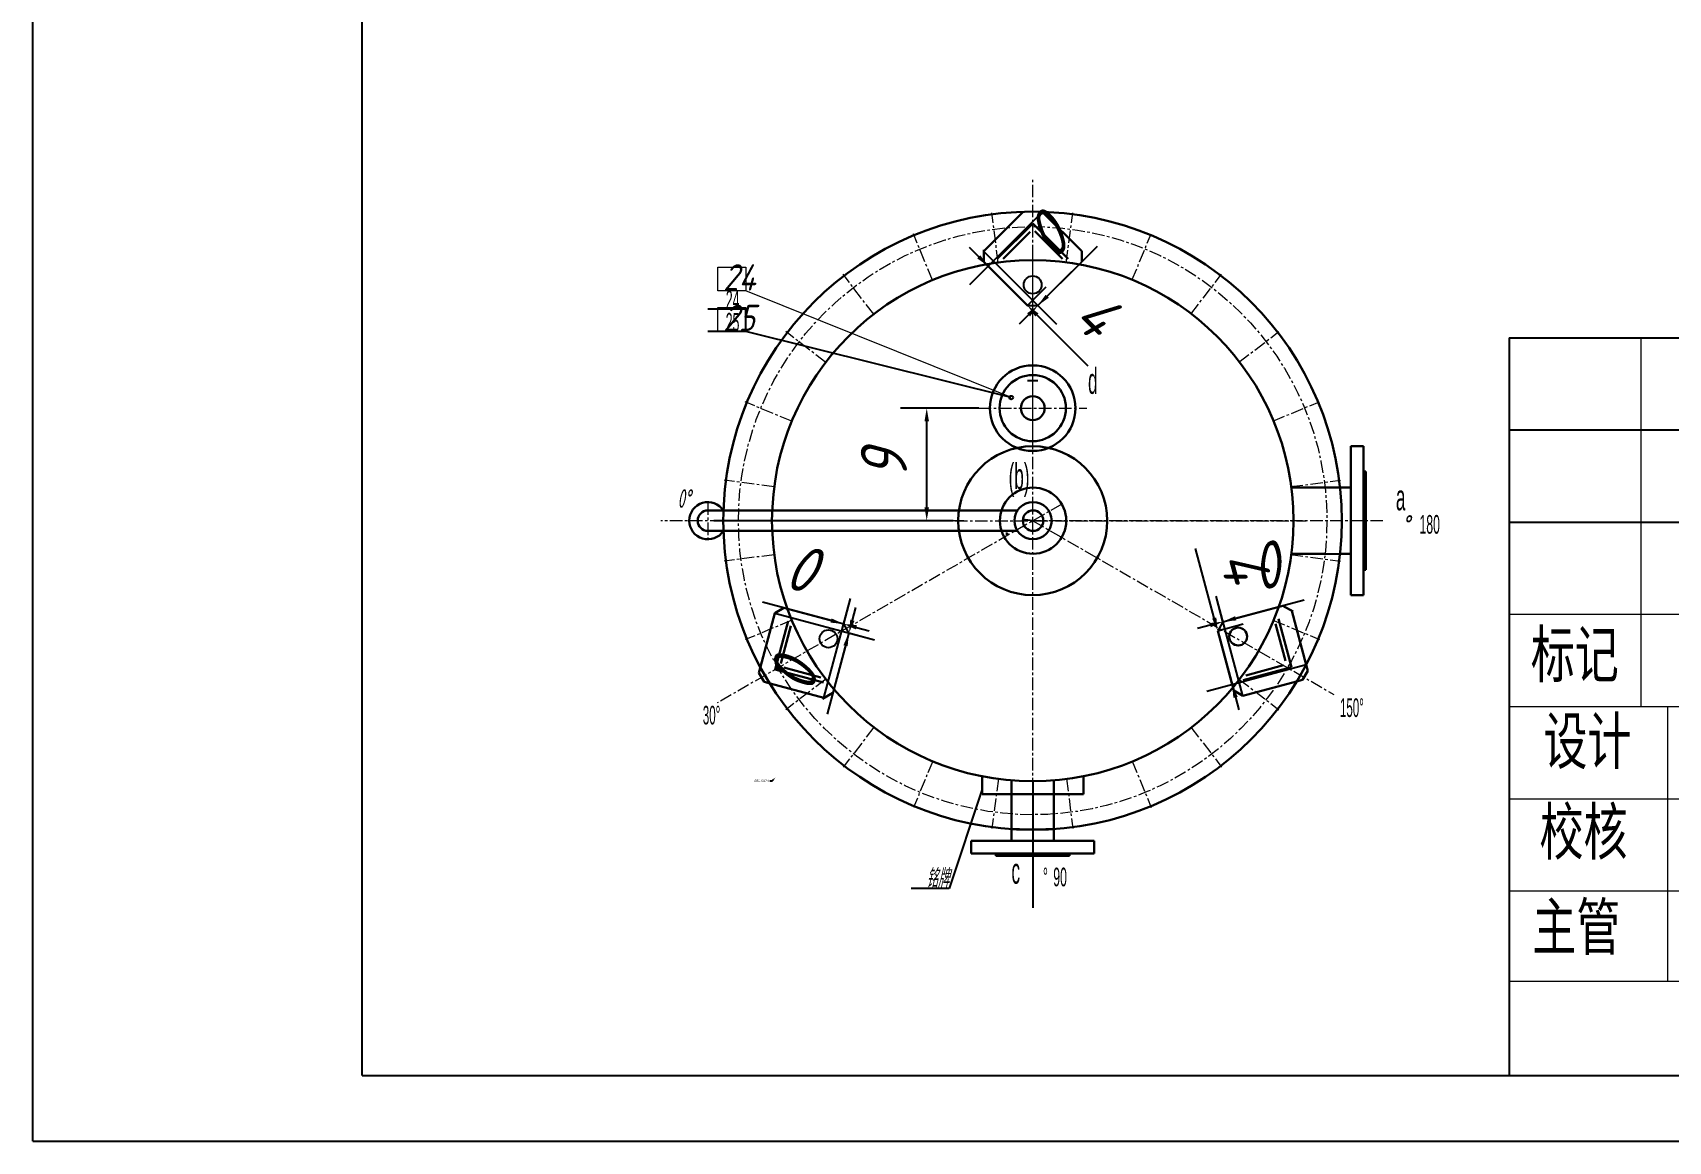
# Model space of a CAD drawing. Header units: millimetres. Extents: x -186 to 111, y -320 to -110.
# Drawn here: x -186.4 to -62.3, y -320 to -235.9 of the extents above; entities that cross this region are included whole.
import ezdxf
from ezdxf import colors
from ezdxf.entities.mleader import LeaderData, LeaderLine
from ezdxf.math import Vec2, Vec3

# ---------------------------------------------------------------- set-up
doc = ezdxf.new("R2010")
doc.units = ezdxf.units.MM
doc.linetypes.add('CENTER', pattern=[50.8, 31.75, -6.35, 6.35, -6.35])
for name, color, linetype, lineweight in [('中心线', 1, 'CENTER', 15), ('构筑物', 2, 'Continuous', 30), ('标注线', 3, 'Continuous', 15)]:
    doc.layers.add(name, color=color, linetype=linetype, lineweight=lineweight)
doc.styles.get("Standard").update_dxf_attribs({"font": 'arial.ttf'})
doc.styles.add('仿宋', font='', dxfattribs={"width": 0.7})
doc.styles.add('工程字', font='gbeitc.shx', dxfattribs={"height": 1.7, "bigfont": 'gbcbig.shx'})
doc.styles.add('机械', font='gbeitc.shx', dxfattribs={"bigfont": 'gbcbig.shx'})
doc.styles.get('仿宋').set_extended_font_data('FangSong')
doc.dimstyles.get("Standard").update_dxf_attribs({"dimtxt": 0.18, "dimasz": 0.18, "dimexe": 0.18, "dimexo": 0.0625, "dimgap": 0.09, "dimtad": 0, "dimtih": 1, "dimtoh": 1, "dimdec": 4, "dimzin": 0, "dimdsep": 46, "dimtxsty": 'Standard', "dimcen": 0.09, "dimadec": 0, "dimazin": 0, "dimtfac": 1, "dimtdec": 4, "dimtofl": 0, "dimtmove": 0, "dimatfit": 3, "dimfxl": 1, "dimtolj": 1, "dimtzin": 0, "dimarcsym": 0})
doc.dimstyles.new('机械标注', dxfattribs={"dimtxt": 3.5, "dimasz": 3, "dimexe": 2, "dimexo": 0, "dimgap": 1.5, "dimtad": 1, "dimdec": 0, "dimdsep": 46, "dimtxsty": '工程字', "dimcen": 2.5, "dimadec": 0, "dimazin": 0, "dimtfac": 1, "dimtdec": 0, "dimtmove": 0, "dimatfit": 3, "dimfxl": 1, "dimarcsym": 0})

# ---------------------------------------------------------------- blocks, each defined once
blk = doc.blocks.new('*D271')
at = {"layer": 'Defpoints', "color": 0, "transparency": 16777216}
blk.add_point((-75.65, -273.63), dxfattribs=at)
blk.add_point((-75.65, -273.63), dxfattribs=at)
blk.add_point((-75.65, -273.63), dxfattribs=at)
blk.add_point((-75.65, -273.63), dxfattribs=at)
blk.add_point((-75.65, -273.63), dxfattribs=at)
blk = doc.blocks.new('*D281')
at = {"layer": 'Defpoints', "color": 0, "transparency": 16777216}
for p in [(-118.55, -264.35), (-114.61, -264.35), (-134.7, -272.89)]:
    blk.add_point(p, dxfattribs=at)
at = {"layer": '标注线', "color": 0, "lineweight": -2, "transparency": 16777216}
for p, q in [((-114.61, -264.35), (-120.55, -264.35)), ((-118.55, -271.89), (-118.55, -265.35)), ((-134.7, -272.89), (-116.55, -272.89))]:
    blk.add_line(p, q, dxfattribs=at)
at = {"layer": '标注线', "color": 0, "transparency": 16777216}
for points in [[(-118.72, -265.35), (-118.38, -265.35), (-118.55, -264.35)], [(-118.72, -271.89), (-118.38, -271.89), (-118.55, -272.89)]]:
    blk.add_solid(points, dxfattribs=at)
at = {"layer": '标注线', "color": 0, "transparency": 16777216, "insert": (-121.8, -268.62), "char_height": 3.5, "attachment_point": 5, "rotation": 90, "style": '工程字'}
blk.add_mtext('9', dxfattribs=at)
blk = doc.blocks.new('*D282')
at = {"layer": 'Defpoints', "color": 0, "transparency": 16777216}
for p in [(-109.78, -249.45), (-110.91, -256.56), (-110.91, -256.56)]:
    blk.add_point(p, dxfattribs=at)
at = {"layer": '标注线', "color": 0, "lineweight": -2, "transparency": 16777216}
for p, q in [((-109.78, -249.45), (-115.31, -254.98)), ((-114.61, -252.86), (-115.31, -252.16)), ((-113.9, -253.57), (-110.91, -256.56)), ((-110.91, -256.56), (-109.49, -255.15)), ((-110.2, -257.27), (-106.34, -261.13))]:
    blk.add_line(p, q, dxfattribs=at)
at = {"layer": '标注线', "color": 0, "transparency": 16777216}
for points in [[(-114.49, -252.74), (-114.72, -252.98), (-113.9, -253.57)], [(-110.08, -257.15), (-110.32, -257.39), (-110.91, -256.56)]]:
    blk.add_solid(points, dxfattribs=at)
at = {"layer": '标注线', "color": 0, "transparency": 16777216, "insert": (-105.62, -257.25), "char_height": 3.5, "attachment_point": 5, "rotation": 315, "style": '工程字'}
blk.add_mtext('4', dxfattribs=at)
blk = doc.blocks.new('*D283')
at = {"layer": 'Defpoints', "color": 0, "transparency": 16777216}
for p in [(-114.23, -252.45), (-110.12, -256.56), (-110.12, -256.56)]:
    blk.add_point(p, dxfattribs=at)
at = {"layer": '标注线', "color": 0, "lineweight": -2, "transparency": 16777216}
for p, q in [((-114.23, -252.45), (-108.7, -257.97)), ((-109.41, -255.85), (-105.6, -252.05)), ((-110.12, -256.56), (-111.53, -255.15)), ((-110.12, -256.56), (-110.12, -256.56)), ((-110.82, -257.27), (-111.53, -257.97))]:
    blk.add_line(p, q, dxfattribs=at)
at = {"layer": '标注线', "color": 0, "transparency": 16777216}
for points in [[(-110.94, -257.15), (-110.71, -257.39), (-110.12, -256.56)], [(-109.53, -255.74), (-109.29, -255.97), (-110.12, -256.56)]]:
    blk.add_solid(points, dxfattribs=at)
at = {"layer": '标注线', "color": 0, "transparency": 16777216, "insert": (-109.45, -251.3), "char_height": 3.5, "attachment_point": 5, "rotation": 45, "style": '工程字'}
blk.add_mtext('0', dxfattribs=at)
blk = doc.blocks.new('*D284')
at = {"color": 0, "lineweight": -2, "transparency": 16777216}
for p, q in [((-112.56, -273.88), (-112.38, -273.88)), ((-112.47, -273.97), (-112.47, -273.79)), ((-130.45, -292.64), (-130.27, -292.64)), ((-130.27, -292.64), (-130.15, -292.51))]:
    blk.add_line(p, q, dxfattribs=at)
at = {"color": 0, "transparency": 16777216}
blk.add_solid([(-130.17, -292.49), (-130.12, -292.53), (-130.02, -292.38)], dxfattribs=at)
at = {"layer": 'Defpoints', "color": 0, "transparency": 16777216}
for p in [(-94.91, -255.38), (-130.02, -292.38)]:
    blk.add_point(p, dxfattribs=at)
at = {"color": 0, "transparency": 16777216, "insert": (-131.08, -292.64), "char_height": 0.18, "attachment_point": 5}
blk.add_mtext('\\A1;∅51.0074', dxfattribs=at)
blk = doc.blocks.new('*D285')
at = {"layer": 'Defpoints', "color": 0, "transparency": 16777216}
for p in [(-124.85, -280.73), (-124.85, -280.73), (-126.35, -286.35)]:
    blk.add_point(p, dxfattribs=at)
at = {"layer": '标注线', "color": 0, "lineweight": -2, "transparency": 16777216}
for p, q in [((-125.81, -280.47), (-131.01, -279.07)), ((-126.35, -286.35), (-124.33, -278.8)), ((-124.85, -280.73), (-124.33, -278.8)), ((-124.85, -280.73), (-124.85, -280.73)), ((-123.88, -280.99), (-122.91, -281.25))]:
    blk.add_line(p, q, dxfattribs=at)
at = {"layer": '标注线', "color": 0, "transparency": 16777216}
for points in [[(-125.77, -280.31), (-125.85, -280.63), (-124.85, -280.73)], [(-123.84, -280.83), (-123.92, -281.15), (-124.85, -280.73)]]:
    blk.add_solid(points, dxfattribs=at)
at = {"layer": '标注线', "color": 0, "transparency": 16777216, "insert": (-128.05, -276.5), "char_height": 3.5, "attachment_point": 5, "rotation": 345, "style": '工程字'}
blk.add_mtext('0', dxfattribs=at)
blk = doc.blocks.new('*D286')
at = {"layer": 'Defpoints', "color": 0, "transparency": 16777216}
for p in [(-130.07, -279.91), (-124.45, -281.41), (-124.45, -281.41)]:
    blk.add_point(p, dxfattribs=at)
at = {"layer": '标注线', "color": 0, "lineweight": -2, "transparency": 16777216}
for p, q in [((-130.07, -279.91), (-122.52, -281.93)), ((-124.19, -280.45), (-123.93, -279.48)), ((-124.45, -281.41), (-122.52, -281.93)), ((-124.45, -281.41), (-124.45, -281.41)), ((-124.71, -282.38), (-126.1, -287.58))]:
    blk.add_line(p, q, dxfattribs=at)
at = {"layer": '标注线', "color": 0, "transparency": 16777216}
for points in [[(-124.87, -282.34), (-124.55, -282.42), (-124.45, -281.41)], [(-124.35, -280.4), (-124.03, -280.49), (-124.45, -281.41)]]:
    blk.add_solid(points, dxfattribs=at)
at = {"layer": '标注线', "color": 0, "transparency": 16777216, "insert": (-128.67, -284.62), "char_height": 3.5, "attachment_point": 5, "rotation": 75, "style": '工程字'}
blk.add_mtext('0', dxfattribs=at)
blk = doc.blocks.new('*D287')
at = {"layer": 'Defpoints', "color": 0, "transparency": 16777216}
for p in [(-96.48, -281.25), (-96.48, -281.25), (-89.76, -283.83)]:
    blk.add_point(p, dxfattribs=at)
at = {"layer": '标注线', "color": 0, "lineweight": -2, "transparency": 16777216}
for p, q in [((-96.74, -280.28), (-98.15, -275.01)), ((-96.48, -281.25), (-94.55, -280.73)), ((-95.38, -285.33), (-96.48, -281.25)), ((-89.76, -283.83), (-97.31, -285.85)), ((-95.12, -286.3), (-94.87, -287.26))]:
    blk.add_line(p, q, dxfattribs=at)
at = {"layer": '标注线', "color": 0, "transparency": 16777216}
for points in [[(-96.58, -280.24), (-96.9, -280.32), (-96.48, -281.25)], [(-94.96, -286.26), (-95.29, -286.34), (-95.38, -285.33)]]:
    blk.add_solid(points, dxfattribs=at)
at = {"layer": '标注线', "color": 0, "transparency": 16777216, "insert": (-94.43, -276.32), "char_height": 3.5, "attachment_point": 5, "rotation": 285, "style": '工程字'}
blk.add_mtext('4', dxfattribs=at)
blk = doc.blocks.new('*D288')
at = {"layer": 'Defpoints', "color": 0, "transparency": 16777216}
for p in [(-96.08, -280.56), (-96.08, -280.56), (-94.58, -286.18)]:
    blk.add_point(p, dxfattribs=at)
at = {"layer": '标注线', "color": 0, "lineweight": -2, "transparency": 16777216}
for p, q in [((-94.58, -286.18), (-96.6, -278.63)), ((-96.08, -280.56), (-96.6, -278.63)), ((-95.12, -280.3), (-89.91, -278.91)), ((-97.05, -280.82), (-98.01, -281.08)), ((-96.08, -280.56), (-96.08, -280.56))]:
    blk.add_line(p, q, dxfattribs=at)
at = {"layer": '标注线', "color": 0, "transparency": 16777216}
for points in [[(-95.16, -280.14), (-95.07, -280.46), (-96.08, -280.56)], [(-97.09, -280.66), (-97.01, -280.98), (-96.08, -280.56)]]:
    blk.add_solid(points, dxfattribs=at)
at = {"layer": '标注线', "color": 0, "transparency": 16777216, "insert": (-92.87, -276.34), "char_height": 3.5, "attachment_point": 5, "rotation": 15, "style": '工程字'}
blk.add_mtext('0', dxfattribs=at)
blk = doc.blocks.new('设备编号')
at = {"layer": '标注线', "transparency": 16777216}
blk.add_lwpolyline([(0, 1.82), (2.14, 1.82), (2.14, 0), (0, 0)], close=True, dxfattribs=at)
at = {"layer": '标注线', "transparency": 16777216, "style": '机械'}
blk.add_attdef('1', (0.41, 0.03), '', height=2, dxfattribs=at)

msp = doc.modelspace()

# ---------------------------------------------------------------- linework, layer by layer
for p, q in [((-186.36803, -320), (-186.36803, -110)), ((-161.36803, -315), (-161.36803, -115)), ((-106.7916, -253.23637), (-110.11585, -256.56063)), ((-110.90691, -256.56063), (-110.11045, -256.56063)), ((-132.27067, -256.83594), (-135.15239, -256.83594)), ((-132.27067, -258.53107), (-132.27067, -256.83594)), ((-132.27067, -258.53107), (-135.15239, -258.53107)), ((-112.14107, -263.54581), (-132.27067, -258.53107)), ((-74.36803, -259), (-74.36803, -315)), ((-74.36803, -259), (105.63197, -259)), ((-110.90691, -262.24882), (-110.11585, -262.24882)), ((-74.36803, -266), (5.63197, -266)), ((-116.11453, -272.16248), (-116.47586, -272.11491)), ((-110.51138, -272.90015), (-111.25443, -272.80232)), ((-74.36803, -273), (5.63197, -273)), ((-88.33432, -275.40629), (-87.19735, -275.40629)), ((-129.38622, -279.51061), (-124.84521, -280.72737)), ((-96.08233, -280.56086), (-91.54133, -279.3441)), ((-124.44968, -281.41245), (-125.66644, -285.95346)), ((-124.44968, -281.41245), (-124.84791, -280.72269)), ((-96.08233, -280.56086), (-96.48056, -281.25062)), ((-110.51138, -292.67647), (-110.51138, -302.28218)), ((-114.35706, -293.27894), (-116.85394, -300.81175)), ((-116.85394, -300.81175), (-119.73565, -300.81175)), ((-161.36803, -315), (105.63197, -315)), ((-186.36803, -320), (110.63197, -320))]:
    msp.add_line(p, q)
at = {"lineweight": 15}
for p, q in [((-64.36803, -259), (-64.36803, -287)), ((-74.36803, -280), (5.63197, -280)), ((-74.36803, -287), (5.63197, -287)), ((-62.36803, -287), (-62.36803, -307.83391)), ((-74.36803, -294), (5.63197, -294)), ((-74.36803, -301), (5.63197, -301)), ((-74.36803, -307.83391), (5.63199, -307.83391))]:
    msp.add_line(p, q, dxfattribs=at)
for centre, radius in [((-110.51137, -254.99161), 0.67805), ((-112.14107, -263.54581), 0.14126), ((-126.00626, -281.85442), 0.67805)]:
    msp.add_circle(centre, radius)
at = {"layer": '中心线', "ltscale": 0.03}
for p, q in [((-110.51138, -266.62785), (-110.51138, -247.02198)), ((-113.12145, -253.31246), (-113.62079, -249.51958)), ((-107.96594, -253.31126), (-107.46659, -249.51837)), ((-118.10097, -254.64797), (-119.56498, -251.11356)), ((-102.98578, -254.64444), (-101.52179, -251.11003)), ((-110.51138, -293.37461), (-110.51138, -252.15669)), ((-122.56517, -257.22676), (-124.89406, -254.1917)), ((-98.52038, -257.22116), (-96.19149, -254.18609)), ((-126.20982, -260.87311), (-129.24488, -258.54422)), ((-94.87403, -260.8658), (-91.83897, -258.53691)), ((-128.78653, -265.33851), (-132.32094, -263.87451)), ((-92.29524, -265.33), (-88.76083, -263.866)), ((-114.60794, -264.34895), (-106.41484, -264.34895)), ((-130.11972, -270.31866), (-133.9126, -269.81932)), ((-90.95974, -270.30953), (-87.16685, -269.81019)), ((-135.1472, -271.50752), (-135.1472, -274.27618)), ((-108.3051, -271.63465), (-134.44558, -286.72685)), ((-115.74486, -272.89185), (-138.73035, -272.89185)), ((-134.69516, -272.89185), (-89.76706, -272.89186)), ((-83.94196, -272.89185), (-110.51139, -272.89185)), ((-110.51138, -272.89185), (-87.65829, -286.08609)), ((-130.11851, -275.47417), (-133.9114, -275.97351)), ((-90.95853, -275.46504), (-87.16565, -275.96438)), ((-128.78301, -280.4537), (-132.31742, -281.9177)), ((-92.29172, -280.44519), (-88.75731, -281.90919)), ((-126.20422, -284.9179), (-129.23928, -287.24679)), ((-94.86843, -284.91059), (-91.83337, -287.23948)), ((-122.55787, -288.56255), (-124.88675, -291.59761)), ((-98.51308, -288.55694), (-96.18419, -291.592)), ((-118.09247, -291.13926), (-119.55647, -294.67367)), ((-102.97728, -291.13574), (-101.51328, -294.67014)), ((-113.11231, -292.47244), (-113.61166, -296.26533)), ((-107.95681, -292.47124), (-107.45746, -296.26413))]:
    msp.add_line(p, q, dxfattribs=at)
msp.add_circle((-110.51138, -272.89185), 22.31914, dxfattribs=at)
at = {"layer": '构筑物'}
for p, q in [((-114.23115, -252.44532), (-111.23979, -249.45394)), ((-110.51139, -250.32372), (-113.19978, -253.01212)), ((-107.82299, -253.01212), (-110.51139, -250.32371)), ((-106.79159, -252.44532), (-109.78298, -249.45394)), ((-110.70839, -250.96494), (-112.76266, -253.01923)), ((-108.24244, -253.01885), (-110.34017, -250.92258)), ((-114.23116, -253.23639), (-114.23116, -252.33327)), ((-106.7916, -253.23637), (-106.7916, -252.43921)), ((-110.90691, -256.56063), (-114.23116, -253.23639)), ((-86.37021, -267.24141), (-85.41167, -267.24141)), ((-86.37021, -272.89184), (-86.37021, -267.24141)), ((-85.41167, -272.89184), (-85.41167, -267.24141)), ((-85.24013, -269.16258), (-85.41167, -269.16258)), ((-85.24013, -276.62112), (-85.24013, -269.16256)), ((-85.24013, -269.16257), (-85.24013, -276.62113)), ((-90.8234, -270.3774), (-88.33433, -270.3774)), ((-88.33433, -270.3774), (-87.19735, -270.3774)), ((-87.19735, -270.3774), (-86.37021, -270.3774)), ((-111.61151, -272.11491), (-135.1472, -272.11491)), ((-86.37021, -272.89185), (-86.37021, -278.54228)), ((-85.41167, -272.89185), (-85.41167, -278.54228)), ((-111.68214, -273.66878), (-135.1472, -273.66878)), ((-90.8234, -275.40629), (-88.33432, -275.40629)), ((-87.19735, -275.40629), (-86.37021, -275.40629)), ((-85.24013, -276.62112), (-85.41167, -276.62112)), ((-86.37021, -278.54228), (-85.41167, -278.54228)), ((-130.0713, -279.90614), (-131.16622, -283.99244)), ((-129.38622, -279.51061), (-130.07659, -279.9092)), ((-90.87877, -284.02184), (-91.86279, -280.34943)), ((-91.54133, -279.3441), (-90.7592, -279.79566)), ((-90.85625, -279.73963), (-89.76132, -283.82592)), ((-129.06474, -280.51595), (-130.04876, -284.18838)), ((-128.84918, -280.87584), (-129.61575, -283.74066)), ((-95.26109, -285.78695), (-96.47786, -281.24595)), ((-91.33558, -283.53063), (-92.08751, -280.72443)), ((-131.16622, -283.99244), (-131.28805, -284.44716)), ((-129.39495, -284.03837), (-126.58874, -284.79028)), ((-94.55119, -285.00587), (-90.87876, -284.02184)), ((-94.34729, -284.63924), (-91.483, -283.8707)), ((-89.76132, -283.82592), (-89.63948, -284.28063)), ((-131.28805, -284.44716), (-130.89252, -285.13223)), ((-130.43781, -285.25407), (-130.89252, -285.13223)), ((-126.35152, -286.34898), (-130.43781, -285.25407)), ((-130.04876, -284.18837), (-126.37634, -285.17239)), ((-94.57602, -286.18248), (-90.48972, -285.08755)), ((-90.48972, -285.08755), (-90.035, -284.96571)), ((-90.035, -284.96571), (-89.63948, -284.28063)), ((-125.66644, -285.95346), (-126.44856, -286.40502)), ((-95.26109, -285.78695), (-94.57073, -286.18553)), ((-114.35706, -293.65144), (-114.35706, -292.27602)), ((-112.12175, -292.67647), (-112.12175, -296.29591)), ((-108.90101, -296.29459), (-108.90101, -292.62533)), ((-106.66571, -293.65144), (-106.66571, -292.27602)), ((-106.66571, -293.65144), (-114.35706, -293.65144)), ((-112.12175, -296.29591), (-112.12175, -297.19681)), ((-108.90101, -297.19681), (-108.90101, -296.29459)), ((-115.17298, -297.19681), (-115.17298, -298.15738)), ((-115.17298, -297.19681), (-105.84979, -297.19681)), ((-105.84979, -297.19681), (-105.84979, -298.15738)), ((-105.84979, -298.15738), (-115.17298, -298.15738)), ((-113.30834, -298.15738), (-113.30834, -298.32689)), ((-107.71442, -298.32689), (-113.30834, -298.32689)), ((-107.71442, -298.32689), (-107.71442, -298.15738))]:
    msp.add_line(p, q, dxfattribs=at)
for centre, radius in [((-110.52095, -272.89185), 23.45874), ((-110.51138, -272.89185), 19.77646), ((-110.51139, -264.34895), 3.24899), ((-110.51139, -264.34895), 2.51444), ((-110.51139, -264.34895), 0.90407), ((-110.51138, -272.89185), 5.65042), ((-110.48267, -272.89186), 2.51443), ((-110.48267, -272.89185), 1.4126), ((-110.48267, -272.89186), 0.77694), ((-94.92129, -281.68792), 0.67805)]:
    msp.add_circle(centre, radius, dxfattribs=at)
for centre, radius, start, end in [((-135.1472, -272.89185), 1.4126, 33.36731, 326.632996), ((-135.1472, -272.89185), 0.77694, 90, 270), ((-110.51138, -272.89185), 23.44923, 266.062134, 270), ((-110.51138, -272.89185), 23.44923, 270, 273.937866)]:
    msp.add_arc(centre, radius, start, end, dxfattribs=at)

# ---------------------------------------------------------------- texts
at = {"insert": (-69.38916, -281.27998), "char_height": 3.5, "width": 14.2732604, "attachment_point": 2, "style": '仿宋'}
msp.add_mtext('标记', dxfattribs=at)
at = {"char_height": 3.5, "attachment_point": 2, "style": '仿宋'}
for s, insert in [('设计', (-68.43159, -287.85325)), ('校核', (-68.72634, -294.7324)), ('主管', (-69.27173, -301.96833))]:
    msp.add_mtext(s, dxfattribs=dict(at, insert=insert))
at = {"layer": '标注线'}
for s, height, width, p in [('24', 1.412604, 0.472222, (-133.79094, -256.83594)), ('25', 1.412604, 0.472222, (-133.79868, -258.53107)), ('d', 1.96352, 0.472222, (-106.31415, -263.26329)), ('(b)', 1.96352, 0.472222, (-112.33801, -270.49378)), ('a', 1.96352, 0.472222, (-82.95901, -272.10972)), ('180', 1.412604, 0.472222, (-81.17458, -273.87548)), ('150%%d', 1.412604, 0.444444, (-87.20609, -287.79021)), ('30%%d', 1.412604, 0.444444, (-135.53573, -288.35525)), ('c', 1.96352, 0.472222, (-112.12101, -300.45009)), ('%%d', 1.412604, 0.472222, (-109.73079, -300.64432)), ('90', 1.412604, 0.472222, (-108.95154, -300.64432))]:
    msp.add_text(s, height=height, dxfattribs=dict(at, width=width)).set_placement(p)
at = {"layer": '标注线', "style": '工程字'}
for s, height, width, p in [('0°', 1.412604, 0.666667, (-137.4463, -271.91549)), ('°', 1.4126, 0.85, (-82.49963, -273.87548)), ('铭牌', 1.412604, 0.85, (-118.58879, -300.74112))]:
    msp.add_text(s, height=height, dxfattribs=dict(at, width=width)).set_placement(p)

# ---------------------------------------------------------------- dimensions: what is measured, and where the dimension line sits
dim = msp.add_diameter_dim_2p(p1=(-94.91408, -255.37791), p2=(-130.02129, -292.38117), dimstyle='Standard')
dim.commit()
dim.dimension.update_dxf_attribs({"geometry": '*D284', "text_midpoint": (-131.08017, -292.64233)})
dim = msp.add_angular_dim_2l(base=(-75.6517391868, -273.6281724093), line1=((-75.6517391868, -273.6281724093), (-75.6517391868, -273.6281724093)), line2=((-75.6517391868, -273.6281724093), (-75.6517391868, -273.6281724093)), dimstyle='Standard', override={"dimadec": 4})
dim.commit()
dim.dimension.update_dxf_attribs({"geometry": '*D271', "text_midpoint": (-75.6517391868, -273.6281724093)})
at = {"layer": '标注线'}
for base, p1, p2, angle, picture, middle in [((-110.11585, -256.56063), (-114.23115, -252.44532), (-110.11585, -256.56063), 45, '*D283', (-109.44925, -251.29784)), ((-110.90691, -256.56063), (-109.78298, -249.45394), (-110.90691, -256.56063), 135, '*D282', (-105.61834, -257.25301)), ((-118.55093, -264.34895), (-134.69516, -272.89185), (-114.60794, -264.34895), 90, '*D281', (-121.80093, -268.6204)), ((-124.84521, -280.72737), (-126.35152, -286.34898), (-124.84521, -280.72737), 165, '*D285', (-128.0539, -276.50296)), ((-96.08233, -280.56086), (-94.57602, -286.18248), (-96.08233, -280.56086), 15, '*D288', (-92.87365, -276.33645)), ((-96.47786, -281.24595), (-89.76132, -283.82592), (-96.47786, -281.24595), 105, '*D287', (-94.43319, -276.31972)), ((-124.44968, -281.41245), (-130.0713, -279.90614), (-124.44968, -281.41245), 75, '*D286', (-128.67409, -284.62113))]:
    dim = msp.add_linear_dim(base=base, p1=p1, p2=p2, angle=angle, dimstyle='机械标注', override={"dimasz": 1}, dxfattribs=at)
    dim.commit()
    dim.dimension.update_dxf_attribs({"geometry": picture, "text_midpoint": middle})

# ---------------------------------------------------------------- leaders
ml = msp.add_multileader_block('Standard', dxfattribs=at)
ml.set_content('设备编号', color=256)
ml.set_attribute('1', '24', width=0)
ml.set_leader_properties(color=256, linetype='ByLayer', lineweight=-1)
ml.build(insert=Vec2(0, 0))
ml.multileader.update_dxf_attribs({"text_left_attachment_type": 5, "text_right_attachment_type": 0, "dogleg_length": 0, "arrow_head_size": 0.2, "block_connection_type": 1})
ctx = ml.context
ctx.base_point, ctx.char_height, ctx.arrow_head_size, ctx.landing_gap_size, ctx.plane_origin = Vec3(-134.40611, -255.45705), 1.7, 0.2, 1, Vec3(-112.14107, -263.54581)
ctx.left_attachment, ctx.right_attachment, ctx.attachment_type = 5, 0, 1
notes = []
notes.append((ctx, [(0, (1, 1, 0), (-132.27067, -255.45705), (-1, 0), 0, [(0, [(-112.14107, -263.54581)], 0, [])])]))
ctx.block.insert = Vec3(-134.40611, -255.45705)
ml = msp.add_multileader_block('Standard', dxfattribs=at)
ml.set_content('设备编号', color=256)
ml.set_attribute('1', '25', width=0)
ml.set_leader_properties(color=256, linetype='ByLayer', lineweight=-1)
ml.build(insert=Vec2(0, 0))
ml.multileader.update_dxf_attribs({"text_left_attachment_type": 5, "text_right_attachment_type": 0, "dogleg_length": 0, "arrow_head_size": 0.2, "block_connection_type": 1})
ctx = ml.context
ctx.base_point, ctx.char_height, ctx.arrow_head_size, ctx.landing_gap_size, ctx.plane_origin = Vec3(-134.40611, -258.53107), 1.7, 0.2, 1, Vec3(-112.14107, -263.54581)
ctx.left_attachment, ctx.right_attachment, ctx.attachment_type = 5, 0, 1
notes.append((ctx, [(0, (1, 1, 0), (-132.27067, -258.53107), (-1, 0), 0, [(0, [(-112.14107, -263.54581)], 0, [])])]))
ctx.block.insert = Vec3(-134.40611, -258.53107)
for ctx, leaders in notes:
    for number, flags, end, landing, length, lines in leaders:
        leader = LeaderData()
        leader.index, (leader.has_last_leader_line, leader.has_dogleg_vector, leader.attachment_direction) = number, flags
        leader.last_leader_point, leader.dogleg_vector, leader.dogleg_length = Vec3(end), Vec3(landing), length
        for number, points, colour, breaks in lines:
            line = LeaderLine()
            line.index, line.vertices, line.color, line.breaks = number, Vec3.list(points), colors.encode_raw_color(colour), breaks
            leader.lines.append(line)
        ctx.leaders.append(leader)

doc.saveas('drawing.dxf')
